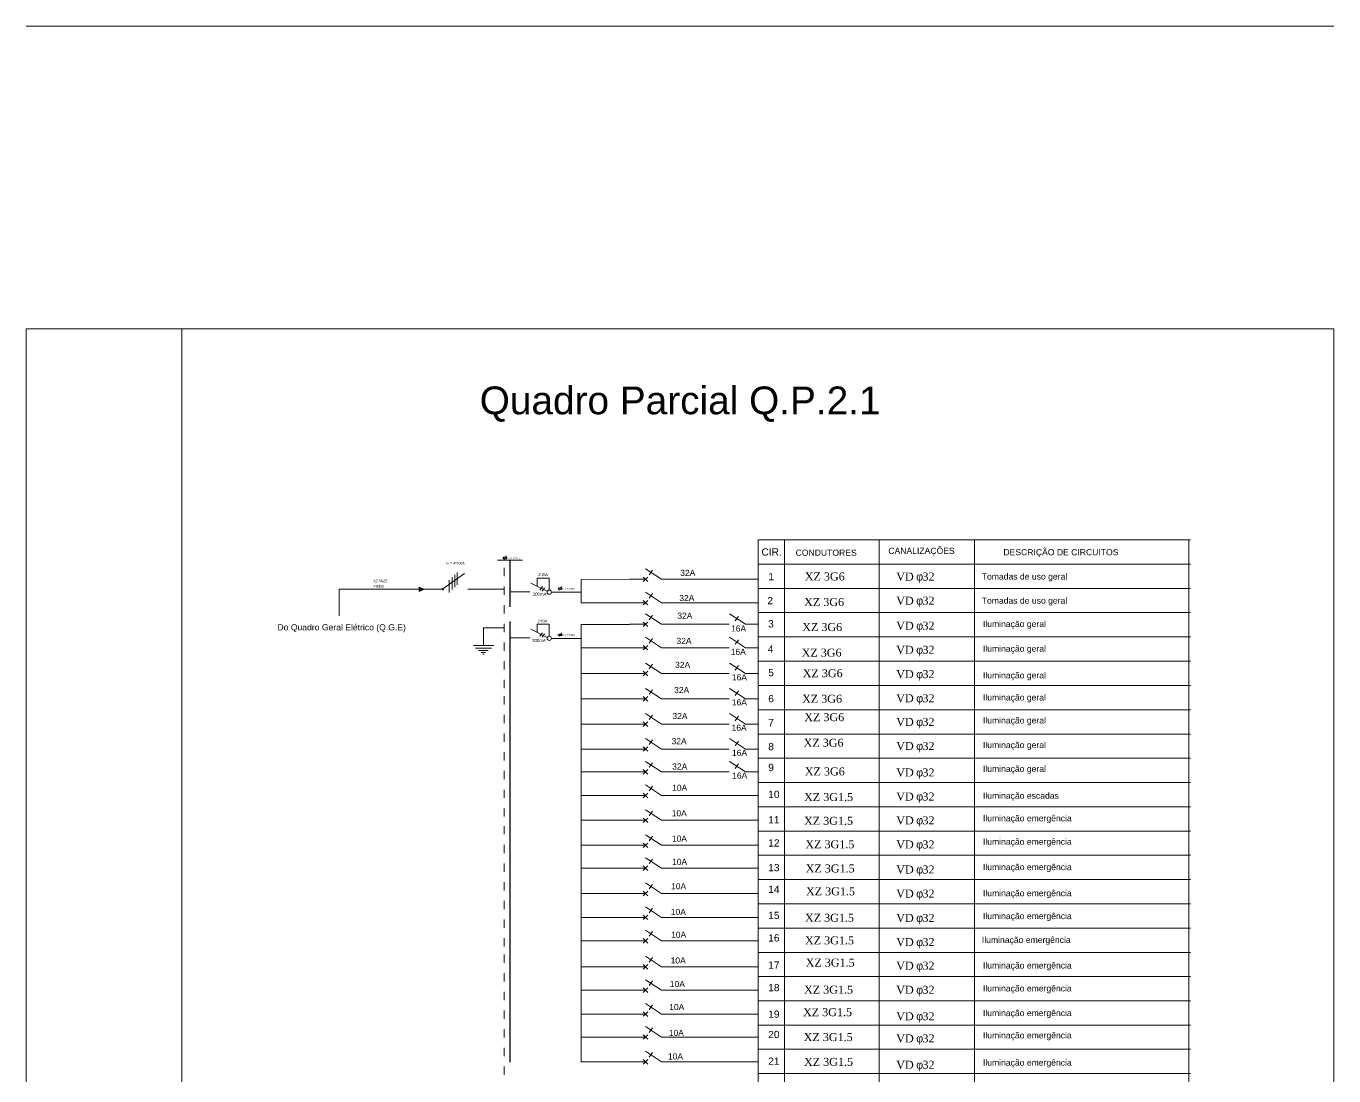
# Model space of a CAD drawing. Extents: x -17539 to 1421, y -3169 to 802964.
# Drawn here: x 628 to 649, y 330.45 to 347.31 of the extents above; entities that cross this region are included whole.
import ezdxf
from ezdxf.enums import TextEntityAlignment as Align

# ---------------------------------------------------------------- set-up
doc = ezdxf.new("R2010")
doc.units = 0
doc.header["$LTSCALE"] = 25
doc.header["$MEASUREMENT"] = 0
doc.linetypes.add('TRACO_PONTO', pattern=[500, 300, -100, 0.1, -99.9])
doc.layers.get('0').update_dxf_attribs({"lineweight": 9})
doc.styles.add('MtXpl_Symbol', font='symbol.ttf')
doc.styles.add('MtXpl_Times_New_Roma', font='times.ttf')
doc.styles.add('ROMANS', font='arial.ttf')
doc.styles.get("Standard").update_dxf_attribs({"font": 'arial.ttf'})

msp = doc.modelspace()

# ---------------------------------------------------------------- hatches: boundary and pattern name
h = msp.add_hatch(color=256)
h.dxf.hatch_style = 1
h.paths.add_polyline_path([(634.311, 338.303), (634.311, 338.231), (634.396, 338.269)])

# ---------------------------------------------------------------- linework, layer by layer
for p, q in [((628.002, 347.309), (649.002, 347.309)), ((628.002, 342.447), (628.002, 312.747)), ((628.002, 342.447), (649.002, 342.447)), ((630.502, 342.447), (630.502, 312.747)), ((649.002, 342.447), (649.002, 312.747)), ((639.759, 339.061), (639.76, 336.722)), ((639.76, 339.061), (646.701, 339.061)), ((640.179, 339.063), (640.179, 336.722)), ((641.701, 339.051), (641.701, 336.722)), ((643.23, 339.061), (643.23, 336.722)), ((646.675, 339.061), (646.675, 336.722)), ((635.571, 338.732), (635.975, 338.732)), ((635.717, 338.782), (635.669, 338.782)), ((635.669, 338.758), (635.669, 338.782)), ((635.669, 338.758), (635.717, 338.758)), ((635.679, 338.743), (635.71, 338.802)), ((635.717, 338.758), (635.717, 338.782)), ((634.926, 338.538), (634.926, 338.339)), ((635.68, 338.612), (635.68, 338.479)), ((638.207, 338.427), (637.95, 338.596)), ((638.034, 338.538), (638.009, 338.501)), ((638.034, 338.538), (638.06, 338.574)), ((639.76, 338.67), (646.701, 338.67)), ((639.98, 338.67), (646.701, 338.67)), ((634.696, 338.274), (635.04, 338.519)), ((634.795, 338.414), (634.795, 338.216)), ((634.842, 338.464), (634.842, 338.265)), ((634.886, 338.501), (634.886, 338.302)), ((635.68, 338.312), (635.68, 338.179)), ((636.371, 338.235), (636.107, 338.366)), ((636.21, 338.315), (636.21, 338.447)), ((636.21, 338.447), (636.401, 338.447)), ((636.401, 338.447), (636.401, 338.254)), ((636.913, 338.426), (637.691, 338.427)), ((636.913, 338.426), (636.913, 338.051)), ((637.689, 338.427), (637.946, 338.427)), ((637.946, 338.427), (637.911, 338.463)), ((637.946, 338.427), (637.911, 338.391)), ((637.923, 338.404), (637.923, 338.404)), ((637.923, 338.404), (637.923, 338.404)), ((637.923, 338.404), (637.923, 338.404)), ((637.923, 338.404), (637.923, 338.404)), ((637.946, 338.427), (637.983, 338.463)), ((637.946, 338.427), (637.983, 338.391)), ((638.207, 338.427), (638.451, 338.427)), ((639.76, 338.427), (638.451, 338.427)), ((634.311, 338.269), (633.031, 338.269)), ((633.031, 338.269), (633.031, 337.843)), ((634.311, 338.303), (634.311, 338.231)), ((634.311, 338.303), (634.396, 338.269)), ((634.311, 338.231), (634.396, 338.269)), ((634.552, 338.269), (634.396, 338.269)), ((635.766, 338.224), (636.089, 338.224)), ((636.293, 338.31), (636.252, 338.253)), ((636.326, 338.291), (636.291, 338.238)), ((636.436, 338.22), (636.913, 338.22)), ((636.605, 338.29), (636.557, 338.29)), ((636.557, 338.266), (636.557, 338.29)), ((636.557, 338.266), (636.604, 338.267)), ((636.567, 338.251), (636.598, 338.31)), ((636.604, 338.267), (636.604, 338.291)), ((638.207, 338.051), (637.95, 338.221)), ((638.034, 338.162), (638.009, 338.125)), ((638.034, 338.162), (638.06, 338.199)), ((639.76, 338.281), (646.701, 338.281)), ((635.68, 338.012), (635.68, 337.879)), ((636.913, 338.051), (637.691, 338.051)), ((637.689, 338.051), (637.946, 338.051)), ((637.946, 338.051), (637.911, 338.087)), ((637.946, 338.051), (637.911, 338.016)), ((637.923, 338.028), (637.923, 338.028)), ((637.923, 338.028), (637.923, 338.028)), ((637.923, 338.028), (637.923, 338.028)), ((637.923, 338.028), (637.923, 338.028)), ((637.946, 338.051), (637.983, 338.087)), ((637.946, 338.051), (637.983, 338.015)), ((638.207, 338.051), (638.451, 338.051)), ((639.76, 338.051), (638.451, 338.051)), ((639.76, 337.892), (646.701, 337.892)), ((635.68, 337.712), (635.68, 337.579)), ((636.21, 337.574), (636.21, 337.706)), ((636.21, 337.706), (636.401, 337.706)), ((636.401, 337.706), (636.401, 337.514)), ((636.913, 337.703), (637.691, 337.703)), ((636.913, 337.703), (636.913, 330.676)), ((637.689, 337.704), (637.946, 337.704)), ((637.946, 337.704), (637.911, 337.74)), ((637.946, 337.704), (637.911, 337.668)), ((637.946, 337.704), (637.983, 337.74)), ((637.946, 337.704), (637.983, 337.668)), ((638.207, 337.704), (637.95, 337.873)), ((638.034, 337.814), (638.009, 337.778)), ((638.034, 337.814), (638.06, 337.851)), ((638.207, 337.704), (638.451, 337.704)), ((639.293, 337.704), (638.451, 337.704)), ((639.554, 337.704), (639.297, 337.873)), ((639.414, 337.795), (639.388, 337.758)), ((639.414, 337.795), (639.44, 337.832)), ((639.554, 337.704), (639.762, 337.704)), ((635.348, 337.362), (635.348, 337.646)), ((635.68, 337.646), (635.348, 337.646)), ((635.768, 337.488), (636.089, 337.488)), ((636.371, 337.494), (636.107, 337.625)), ((636.293, 337.569), (636.252, 337.512)), ((636.326, 337.55), (636.291, 337.497)), ((636.436, 337.479), (636.913, 337.479)), ((636.605, 337.547), (636.557, 337.547)), ((636.557, 337.523), (636.557, 337.547)), ((636.557, 337.523), (636.604, 337.523)), ((636.567, 337.508), (636.598, 337.567)), ((636.604, 337.523), (636.604, 337.547)), ((637.923, 337.68), (637.923, 337.68)), ((637.923, 337.68), (637.923, 337.68)), ((637.923, 337.68), (637.923, 337.68)), ((637.923, 337.68), (637.923, 337.68)), ((638.207, 337.328), (637.95, 337.497)), ((638.034, 337.439), (638.06, 337.476)), ((639.554, 337.328), (639.297, 337.497)), ((639.76, 337.502), (646.702, 337.502)), ((635.184, 337.362), (635.512, 337.362)), ((635.219, 337.319), (635.475, 337.319)), ((635.267, 337.284), (635.424, 337.284)), ((635.68, 337.412), (635.68, 337.279)), ((636.913, 337.328), (637.946, 337.328)), ((637.946, 337.328), (637.911, 337.364)), ((637.946, 337.328), (637.911, 337.292)), ((637.923, 337.305), (637.923, 337.305)), ((637.923, 337.305), (637.923, 337.305)), ((637.923, 337.305), (637.923, 337.305)), ((637.923, 337.305), (637.923, 337.305)), ((637.946, 337.328), (637.983, 337.364)), ((637.946, 337.328), (637.983, 337.292)), ((638.034, 337.439), (638.009, 337.402)), ((638.207, 337.328), (638.451, 337.328)), ((639.293, 337.328), (638.451, 337.328)), ((639.414, 337.419), (639.388, 337.383)), ((639.414, 337.419), (639.44, 337.456)), ((639.554, 337.328), (639.76, 337.328)), ((635.31, 337.254), (635.381, 337.254)), ((635.335, 337.226), (635.359, 337.226)), ((635.68, 337.112), (635.68, 336.979)), ((638.207, 336.914), (637.95, 337.083)), ((638.034, 337.025), (638.06, 337.062)), ((639.554, 336.914), (639.297, 337.083)), ((639.76, 337.111), (646.701, 337.111)), ((636.913, 336.913), (637.691, 336.914)), ((637.689, 336.914), (637.946, 336.914)), ((637.946, 336.914), (637.911, 336.95)), ((637.946, 336.914), (637.911, 336.878)), ((637.923, 336.891), (637.923, 336.891)), ((637.923, 336.891), (637.923, 336.891)), ((637.923, 336.891), (637.923, 336.891)), ((637.923, 336.891), (637.923, 336.891)), ((637.946, 336.914), (637.983, 336.95)), ((637.946, 336.914), (637.983, 336.878)), ((638.034, 337.025), (638.009, 336.988)), ((638.207, 336.914), (638.451, 336.914)), ((639.293, 336.914), (638.451, 336.914)), ((639.414, 337.005), (639.388, 336.968)), ((639.414, 337.005), (639.44, 337.042)), ((639.554, 336.914), (639.759, 336.914)), ((635.68, 336.812), (635.68, 336.679)), ((638.207, 336.507), (637.95, 336.676)), ((638.034, 336.617), (638.06, 336.654)), ((639.554, 336.507), (639.297, 336.676)), ((639.414, 336.598), (639.44, 336.634)), ((639.76, 336.722), (639.759, 336.332)), ((639.76, 336.722), (646.701, 336.722)), ((640.179, 336.722), (640.179, 336.314)), ((641.701, 336.722), (641.701, 336.332)), ((643.23, 336.722), (643.23, 336.332)), ((646.675, 336.722), (646.675, 336.332)), ((635.68, 336.549), (635.68, 336.417)), ((636.913, 336.506), (637.691, 336.506)), ((637.689, 336.507), (637.946, 336.507)), ((637.946, 336.507), (637.911, 336.543)), ((637.946, 336.507), (637.911, 336.471)), ((637.923, 336.483), (637.923, 336.483)), ((637.923, 336.483), (637.923, 336.483)), ((637.923, 336.483), (637.923, 336.483)), ((637.923, 336.483), (637.923, 336.483)), ((637.946, 336.507), (637.983, 336.543)), ((637.946, 336.507), (637.983, 336.47)), ((638.034, 336.617), (638.009, 336.581)), ((638.207, 336.507), (638.451, 336.507)), ((639.293, 336.507), (638.451, 336.507)), ((639.414, 336.598), (639.388, 336.561)), ((639.554, 336.507), (639.76, 336.507)), ((635.68, 336.249), (635.68, 336.117)), ((638.207, 336.101), (637.95, 336.27)), ((638.034, 336.211), (638.009, 336.175)), ((638.034, 336.211), (638.06, 336.248)), ((639.554, 336.101), (639.297, 336.27)), ((639.414, 336.192), (639.44, 336.228)), ((639.759, 336.332), (639.759, 335.943)), ((639.76, 336.332), (646.702, 336.332)), ((640.179, 336.332), (640.179, 335.924)), ((641.701, 336.332), (641.701, 335.943)), ((643.23, 336.332), (643.23, 335.943)), ((646.675, 336.332), (646.675, 335.943)), ((636.913, 336.1), (637.691, 336.1)), ((637.689, 336.101), (637.946, 336.101)), ((637.946, 336.101), (637.911, 336.137)), ((637.946, 336.101), (637.911, 336.065)), ((637.923, 336.077), (637.923, 336.077)), ((637.923, 336.077), (637.923, 336.077)), ((637.923, 336.077), (637.923, 336.077)), ((637.923, 336.077), (637.923, 336.077)), ((637.946, 336.101), (637.983, 336.137)), ((637.946, 336.101), (637.983, 336.064)), ((638.207, 336.101), (638.451, 336.101)), ((639.293, 336.101), (638.451, 336.101)), ((639.414, 336.192), (639.388, 336.155)), ((639.554, 336.101), (639.759, 336.101)), ((635.68, 335.949), (635.68, 335.817)), ((638.207, 335.702), (637.95, 335.871)), ((638.034, 335.813), (638.009, 335.776)), ((638.034, 335.813), (638.06, 335.849)), ((639.554, 335.702), (639.297, 335.871)), ((639.414, 335.793), (639.388, 335.756)), ((639.414, 335.793), (639.44, 335.83)), ((639.759, 335.943), (646.702, 335.943)), ((639.759, 335.943), (639.759, 335.553)), ((640.179, 335.943), (640.179, 335.535)), ((641.701, 335.943), (641.701, 335.553)), ((643.23, 335.943), (643.23, 335.553)), ((646.675, 335.943), (646.675, 335.553)), ((635.68, 335.649), (635.68, 335.517)), ((636.913, 335.701), (637.691, 335.702)), ((637.689, 335.702), (637.946, 335.702)), ((637.946, 335.702), (637.911, 335.738)), ((637.946, 335.702), (637.911, 335.666)), ((637.923, 335.679), (637.923, 335.679)), ((637.923, 335.679), (637.923, 335.679)), ((637.923, 335.679), (637.923, 335.679)), ((637.923, 335.679), (637.923, 335.679)), ((637.946, 335.702), (637.983, 335.738)), ((637.946, 335.702), (637.983, 335.666)), ((638.207, 335.702), (638.451, 335.702)), ((639.293, 335.702), (638.451, 335.702)), ((639.554, 335.702), (639.759, 335.702)), ((638.207, 335.335), (637.95, 335.504)), ((638.034, 335.445), (638.009, 335.409)), ((638.034, 335.445), (638.06, 335.482)), ((639.554, 335.335), (639.297, 335.504)), ((639.414, 335.426), (639.388, 335.389)), ((639.414, 335.426), (639.44, 335.462)), ((639.759, 335.553), (646.702, 335.553)), ((639.759, 335.553), (639.759, 335.164)), ((640.179, 335.553), (640.179, 335.145)), ((641.701, 335.553), (641.701, 335.164)), ((643.23, 335.553), (643.23, 335.164)), ((646.675, 335.553), (646.675, 335.164)), ((635.68, 335.349), (635.68, 335.217)), ((636.913, 335.334), (637.691, 335.334)), ((637.689, 335.335), (637.946, 335.335)), ((637.946, 335.335), (637.911, 335.371)), ((637.946, 335.335), (637.911, 335.299)), ((637.923, 335.311), (637.923, 335.311)), ((637.923, 335.311), (637.923, 335.311)), ((637.923, 335.311), (637.923, 335.311)), ((637.923, 335.311), (637.923, 335.311)), ((637.946, 335.335), (637.983, 335.371)), ((637.946, 335.335), (637.983, 335.298)), ((638.207, 335.335), (638.451, 335.335)), ((639.293, 335.335), (638.451, 335.335)), ((639.554, 335.335), (639.758, 335.335)), ((639.759, 335.164), (646.701, 335.164)), ((639.759, 335.164), (639.759, 334.774)), ((640.179, 335.164), (640.179, 334.756)), ((641.701, 335.164), (641.701, 334.774)), ((643.23, 335.164), (643.23, 334.774)), ((646.675, 335.164), (646.675, 334.774)), ((635.68, 335.049), (635.68, 334.917)), ((636.913, 334.955), (637.691, 334.955)), ((637.689, 334.956), (637.946, 334.956)), ((637.946, 334.956), (637.911, 334.992)), ((637.946, 334.956), (637.911, 334.92)), ((637.946, 334.956), (637.983, 334.992)), ((637.946, 334.956), (637.983, 334.92)), ((638.207, 334.956), (637.95, 335.125)), ((638.034, 335.067), (638.009, 335.03)), ((638.034, 335.067), (638.06, 335.103)), ((638.207, 334.956), (638.451, 334.956)), ((639.761, 334.956), (638.451, 334.956)), ((635.68, 334.749), (635.68, 334.617)), ((637.923, 334.932), (637.923, 334.932)), ((637.923, 334.932), (637.923, 334.932)), ((637.923, 334.932), (637.923, 334.932)), ((637.923, 334.932), (637.923, 334.932)), ((639.759, 334.774), (646.701, 334.774)), ((639.759, 334.774), (639.759, 334.385)), ((640.179, 334.774), (640.179, 334.367)), ((641.701, 334.774), (641.701, 334.385)), ((643.23, 334.774), (643.23, 334.385)), ((646.675, 334.774), (646.675, 334.385)), ((636.913, 334.557), (637.691, 334.557)), ((637.689, 334.557), (637.946, 334.557)), ((637.946, 334.557), (637.911, 334.593)), ((637.946, 334.557), (637.911, 334.521)), ((637.923, 334.534), (637.923, 334.534)), ((637.923, 334.534), (637.923, 334.534)), ((637.923, 334.534), (637.923, 334.534)), ((637.923, 334.534), (637.923, 334.534)), ((637.946, 334.557), (637.983, 334.593)), ((637.946, 334.557), (637.983, 334.521)), ((638.207, 334.557), (637.95, 334.727)), ((638.034, 334.668), (638.009, 334.631)), ((638.034, 334.668), (638.06, 334.705)), ((638.207, 334.557), (638.451, 334.557)), ((639.761, 334.557), (638.451, 334.557)), ((635.68, 334.465), (635.68, 334.332)), ((638.207, 334.156), (637.95, 334.325)), ((639.759, 334.385), (646.701, 334.385)), ((639.759, 334.385), (639.759, 333.995)), ((640.179, 334.385), (640.179, 333.977)), ((641.701, 334.385), (641.701, 333.995)), ((643.23, 334.385), (643.23, 333.995)), ((646.675, 334.385), (646.675, 333.995)), ((635.68, 334.165), (635.68, 334.032)), ((636.913, 334.156), (637.691, 334.156)), ((637.689, 334.156), (637.946, 334.156)), ((637.946, 334.156), (637.911, 334.192)), ((637.946, 334.156), (637.911, 334.12)), ((637.923, 334.133), (637.923, 334.133)), ((637.923, 334.133), (637.923, 334.133)), ((637.923, 334.133), (637.923, 334.133)), ((637.923, 334.133), (637.923, 334.133)), ((637.946, 334.156), (637.983, 334.192)), ((637.946, 334.156), (637.983, 334.12)), ((638.034, 334.267), (638.009, 334.23)), ((638.034, 334.267), (638.06, 334.304)), ((638.207, 334.156), (638.451, 334.156)), ((639.761, 334.156), (638.451, 334.156)), ((638.207, 333.788), (637.95, 333.957)), ((638.034, 333.898), (638.06, 333.935)), ((639.759, 333.995), (646.701, 333.995)), ((639.759, 333.995), (639.759, 333.606)), ((640.179, 333.995), (640.179, 333.588)), ((641.701, 333.995), (641.701, 333.606)), ((643.23, 333.995), (643.23, 333.606)), ((646.675, 333.995), (646.675, 333.606)), ((635.68, 333.865), (635.68, 333.732)), ((636.913, 333.787), (637.691, 333.787)), ((637.689, 333.788), (637.946, 333.788)), ((637.946, 333.788), (637.911, 333.824)), ((637.946, 333.788), (637.911, 333.752)), ((637.923, 333.764), (637.923, 333.764)), ((637.923, 333.764), (637.923, 333.764)), ((637.923, 333.764), (637.923, 333.764)), ((637.923, 333.764), (637.923, 333.764)), ((637.946, 333.788), (637.983, 333.824)), ((637.946, 333.788), (637.983, 333.751)), ((638.034, 333.898), (638.009, 333.862)), ((638.207, 333.788), (638.451, 333.788)), ((639.761, 333.788), (638.451, 333.788)), ((635.68, 333.565), (635.68, 333.432)), ((638.207, 333.382), (637.95, 333.551)), ((638.034, 333.492), (638.009, 333.456)), ((638.034, 333.492), (638.06, 333.529)), ((639.759, 333.606), (646.701, 333.606)), ((639.759, 333.606), (639.759, 333.216)), ((640.179, 333.606), (640.179, 333.198)), ((641.701, 333.606), (641.701, 333.216)), ((643.23, 333.606), (643.23, 333.216)), ((646.675, 333.606), (646.675, 333.216)), ((636.913, 333.381), (637.691, 333.381)), ((637.689, 333.382), (637.946, 333.382)), ((637.946, 333.382), (637.911, 333.418)), ((637.946, 333.382), (637.911, 333.346)), ((637.923, 333.358), (637.923, 333.358)), ((637.923, 333.358), (637.923, 333.358)), ((637.923, 333.358), (637.923, 333.358)), ((637.923, 333.358), (637.923, 333.358)), ((637.946, 333.382), (637.983, 333.418)), ((637.946, 333.382), (637.983, 333.345)), ((638.207, 333.382), (638.451, 333.382)), ((639.761, 333.382), (638.451, 333.382)), ((635.68, 333.265), (635.68, 333.132)), ((638.207, 332.998), (637.95, 333.167)), ((638.034, 333.109), (638.009, 333.072)), ((638.034, 333.109), (638.06, 333.145)), ((639.759, 333.216), (646.701, 333.216)), ((639.759, 333.216), (639.759, 332.827)), ((640.179, 333.216), (640.179, 332.809)), ((641.701, 333.216), (641.701, 332.827)), ((643.23, 333.216), (643.23, 332.827)), ((646.675, 333.216), (646.675, 332.827)), ((635.68, 332.965), (635.68, 332.832)), ((636.913, 332.997), (637.691, 332.998)), ((637.689, 332.998), (637.946, 332.998)), ((637.946, 332.998), (637.911, 333.034)), ((637.946, 332.998), (637.911, 332.962)), ((637.923, 332.975), (637.923, 332.975)), ((637.923, 332.975), (637.923, 332.975)), ((637.923, 332.975), (637.923, 332.975)), ((637.923, 332.975), (637.923, 332.975)), ((637.946, 332.998), (637.983, 333.034)), ((637.946, 332.998), (637.983, 332.962)), ((638.207, 332.998), (638.451, 332.998)), ((639.761, 332.998), (638.451, 332.998)), ((635.68, 332.665), (635.68, 332.532)), ((637.946, 332.622), (637.911, 332.658)), ((637.946, 332.622), (637.983, 332.658)), ((638.207, 332.622), (637.95, 332.791)), ((638.034, 332.733), (638.009, 332.696)), ((638.034, 332.733), (638.06, 332.769)), ((639.759, 332.827), (646.701, 332.827)), ((639.759, 332.827), (639.759, 332.437)), ((640.179, 332.827), (640.179, 332.419)), ((641.701, 332.827), (641.701, 332.437)), ((643.23, 332.827), (643.23, 332.437)), ((646.675, 332.827), (646.675, 332.437)), ((636.913, 332.621), (637.691, 332.622)), ((637.689, 332.622), (637.946, 332.622)), ((637.946, 332.622), (637.911, 332.586)), ((637.923, 332.599), (637.923, 332.599)), ((637.923, 332.599), (637.923, 332.599)), ((637.923, 332.599), (637.923, 332.599)), ((637.923, 332.599), (637.923, 332.599)), ((637.946, 332.622), (637.983, 332.586)), ((638.207, 332.622), (638.451, 332.622)), ((639.761, 332.622), (638.451, 332.622)), ((639.759, 332.437), (646.701, 332.437)), ((639.759, 332.437), (639.759, 332.048)), ((640.179, 332.437), (640.179, 332.03)), ((641.701, 332.437), (641.701, 332.048)), ((643.23, 332.437), (643.23, 332.048)), ((646.675, 332.437), (646.675, 332.048)), ((635.68, 332.402), (635.68, 332.27)), ((637.946, 332.205), (637.911, 332.241)), ((637.946, 332.205), (637.983, 332.241)), ((638.207, 332.205), (637.95, 332.374)), ((638.034, 332.316), (638.009, 332.279)), ((638.034, 332.316), (638.06, 332.353)), ((635.68, 332.102), (635.68, 331.97)), ((636.913, 332.204), (637.691, 332.205)), ((637.689, 332.205), (637.946, 332.205)), ((637.946, 332.205), (637.911, 332.169)), ((637.923, 332.182), (637.923, 332.182)), ((637.923, 332.182), (637.923, 332.182)), ((637.923, 332.182), (637.923, 332.182)), ((637.923, 332.182), (637.923, 332.182)), ((637.946, 332.205), (637.983, 332.169)), ((638.207, 332.205), (638.451, 332.205)), ((639.761, 332.205), (638.451, 332.205)), ((639.759, 332.048), (646.701, 332.048)), ((639.759, 332.048), (639.759, 331.658)), ((640.179, 332.048), (640.179, 331.64)), ((641.701, 332.048), (641.701, 331.658)), ((643.23, 332.048), (643.23, 331.658)), ((646.675, 332.048), (646.675, 331.658)), ((635.68, 331.802), (635.68, 331.67)), ((636.913, 331.828), (637.691, 331.829)), ((637.689, 331.829), (637.946, 331.829)), ((637.946, 331.829), (637.911, 331.865)), ((637.946, 331.829), (637.911, 331.793)), ((637.923, 331.806), (637.923, 331.806)), ((637.923, 331.806), (637.923, 331.806)), ((637.923, 331.806), (637.923, 331.806)), ((637.923, 331.806), (637.923, 331.806)), ((637.946, 331.829), (637.983, 331.865)), ((637.946, 331.829), (637.983, 331.793)), ((638.207, 331.829), (637.95, 331.998)), ((638.034, 331.94), (638.009, 331.903)), ((638.034, 331.94), (638.06, 331.977)), ((638.207, 331.829), (638.451, 331.829)), ((639.761, 331.829), (638.451, 331.829)), ((638.207, 331.446), (637.95, 331.615)), ((638.034, 331.556), (638.06, 331.593)), ((639.759, 331.658), (646.701, 331.658)), ((639.759, 331.658), (639.759, 331.269)), ((640.179, 331.658), (640.179, 331.251)), ((641.701, 331.658), (641.701, 331.269)), ((643.23, 331.658), (643.23, 331.269)), ((646.675, 331.658), (646.675, 331.269)), ((635.68, 331.502), (635.68, 331.37)), ((636.913, 331.445), (637.691, 331.445)), ((637.689, 331.446), (637.946, 331.446)), ((637.946, 331.446), (637.911, 331.482)), ((637.946, 331.446), (637.911, 331.41)), ((637.923, 331.422), (637.923, 331.422)), ((637.923, 331.422), (637.923, 331.422)), ((637.923, 331.422), (637.923, 331.422)), ((637.923, 331.422), (637.923, 331.422)), ((637.946, 331.446), (637.983, 331.482)), ((637.946, 331.446), (637.983, 331.409)), ((638.034, 331.556), (638.009, 331.52)), ((638.207, 331.446), (638.451, 331.446)), ((639.761, 331.446), (638.451, 331.446)), ((635.68, 331.202), (635.68, 331.07)), ((638.207, 331.077), (637.95, 331.246)), ((638.034, 331.188), (638.009, 331.151)), ((638.034, 331.188), (638.06, 331.225)), ((639.759, 331.269), (646.702, 331.269)), ((639.759, 331.269), (639.759, 330.88)), ((640.179, 331.269), (640.179, 330.861)), ((641.701, 331.269), (641.701, 330.88)), ((643.23, 331.269), (643.23, 330.88)), ((646.675, 331.269), (646.675, 330.88)), ((636.913, 331.076), (637.691, 331.077)), ((637.689, 331.077), (637.946, 331.077)), ((637.946, 331.077), (637.911, 331.113)), ((637.946, 331.077), (637.911, 331.041)), ((637.923, 331.054), (637.923, 331.054)), ((637.923, 331.054), (637.923, 331.054)), ((637.923, 331.054), (637.923, 331.054)), ((637.923, 331.054), (637.923, 331.054)), ((637.946, 331.077), (637.983, 331.113)), ((637.946, 331.077), (637.983, 331.041)), ((638.207, 331.077), (638.451, 331.077)), ((639.761, 331.077), (638.451, 331.077)), ((635.68, 330.902), (635.68, 330.77)), ((638.207, 330.679), (637.95, 330.848)), ((638.034, 330.789), (638.009, 330.753)), ((638.034, 330.789), (638.06, 330.826)), ((639.759, 330.88), (646.702, 330.88)), ((639.759, 330.88), (639.759, 330.49)), ((640.179, 330.88), (640.179, 330.472)), ((641.701, 330.88), (641.701, 330.49)), ((643.23, 330.88), (643.23, 330.49)), ((646.675, 330.88), (646.675, 330.49)), ((635.68, 330.602), (635.68, 330.47)), ((636.913, 330.678), (637.691, 330.678)), ((637.689, 330.679), (637.946, 330.679)), ((637.946, 330.679), (637.911, 330.715)), ((637.946, 330.679), (637.911, 330.643)), ((637.923, 330.655), (637.923, 330.655)), ((637.923, 330.655), (637.923, 330.655)), ((637.923, 330.655), (637.923, 330.655)), ((637.923, 330.655), (637.923, 330.655)), ((637.946, 330.679), (637.983, 330.715)), ((637.946, 330.679), (637.983, 330.642)), ((638.207, 330.679), (638.451, 330.679)), ((639.761, 330.679), (638.451, 330.679)), ((639.759, 330.49), (646.702, 330.49)), ((639.759, 330.49), (639.759, 330.101)), ((640.179, 330.49), (640.179, 330.082)), ((641.701, 330.49), (641.701, 330.101)), ((643.23, 330.49), (643.23, 330.101)), ((646.675, 330.49), (646.675, 330.101))]:
    msp.add_line(p, q)
at = {"lineweight": 30}
for p, q in [((635.768, 338.732), (635.768, 337.983)), ((635.768, 337.751), (635.768, 330.676))]:
    msp.add_line(p, q, dxfattribs=at)
at = {"linetype": 'TRACO_PONTO'}
for p, q in [((634.694, 338.269), (634.552, 338.269)), ((635.093, 338.269), (635.678, 338.269))]:
    msp.add_line(p, q, dxfattribs=at)
for centre, radius in [((634.693, 338.27), 0.0104), ((636.402, 338.22), 0.0342), ((636.402, 337.479), 0.0342)]:
    msp.add_circle(centre, radius)

# ---------------------------------------------------------------- texts
for s, height, style, p in [('CANALIZAÇÕES', 0.09875, 'ROMANS', (641.848, 338.835)), ('CIR.', 0.1168, 'ROMANS', (639.81, 338.808)), ('CONDUTORES', 0.0988, 'ROMANS', (640.359, 338.805)), ('DESCRIÇÃO DE CIRCUITOS', 0.09875, 'ROMANS', (643.696, 338.813)), ('In = 4*100A ', 0.04037, 'ROMANS', (634.75, 338.665)), ('2*25A', 0.0404, 'ROMANS', (636.226, 338.481)), ('32A', 0.0974, 'ROMANS', (638.506, 338.482)), ('1', 0.117, 'ROMANS', (639.921, 338.412)), ('XZ 3G6', 0.1285, 'MtXpl_Times_New_Roma', (640.506, 338.409)), ('VD ', 0.1285, 'MtXpl_Times_New_Roma', (641.975, 338.407)), ('32', 0.1285, 'MtXpl_Times_New_Roma', (642.395, 338.407)), ('Tomadas de uso geral', 0.09875, 'ROMANS', (643.348, 338.423)), (' VDϕ50', 0.0404, 'ROMANS', (633.561, 338.297)), (' XZ 5G25', 0.0404, 'ROMANS', (633.561, 338.38)), ('f', 0.129, 'MtXpl_Symbol', (642.296, 338.407)), ('32A', 0.0974, 'ROMANS', (638.491, 338.078)), ('2', 0.117, 'ROMANS', (639.905, 338.026)), ('XZ 3G6', 0.1285, 'MtXpl_Times_New_Roma', (640.496, 337.998)), ('VD ', 0.1285, 'MtXpl_Times_New_Roma', (641.975, 338.02)), ('f', 0.129, 'MtXpl_Symbol', (642.296, 338.02)), ('32', 0.1285, 'MtXpl_Times_New_Roma', (642.395, 338.02)), ('Tomadas de uso geral', 0.09875, 'ROMANS', (643.348, 338.036)), ('32A', 0.0974, 'ROMANS', (638.459, 337.793)), ('Do Quadro Geral Elétrico (Q.G.E)', 0.09875, 'ROMANS', (632.038, 337.607)), ('2*63A', 0.0404, 'ROMANS', (636.216, 337.737)), ('16A', 0.0974, 'ROMANS', (639.322, 337.589)), ('3', 0.117, 'ROMANS', (639.917, 337.654)), ('XZ 3G6', 0.1285, 'MtXpl_Times_New_Roma', (640.465, 337.596)), ('VD ', 0.1285, 'MtXpl_Times_New_Roma', (641.975, 337.618)), ('f', 0.129, 'MtXpl_Symbol', (642.296, 337.618)), ('32', 0.1285, 'MtXpl_Times_New_Roma', (642.395, 337.618)), ('Iluminação geral', 0.09875, 'ROMANS', (643.367, 337.661)), ('32A', 0.0974, 'ROMANS', (638.445, 337.389)), ('16A', 0.0974, 'ROMANS', (639.317, 337.214)), ('4', 0.117, 'ROMANS', (639.911, 337.248)), ('XZ 3G6', 0.1285, 'MtXpl_Times_New_Roma', (640.455, 337.185)), ('VD ', 0.1285, 'MtXpl_Times_New_Roma', (641.975, 337.231)), ('f', 0.129, 'MtXpl_Symbol', (642.296, 337.231)), ('32', 0.1285, 'MtXpl_Times_New_Roma', (642.395, 337.231)), ('Iluminação geral', 0.09875, 'ROMANS', (643.367, 337.265)), ('32A', 0.0974, 'ROMANS', (638.423, 337.004)), ('16A', 0.0974, 'ROMANS', (639.335, 336.805)), ('5', 0.117, 'ROMANS', (639.919, 336.871)), ('XZ 3G6', 0.1285, 'MtXpl_Times_New_Roma', (640.473, 336.855)), ('VD ', 0.1285, 'MtXpl_Times_New_Roma', (641.975, 336.84)), ('f', 0.129, 'MtXpl_Symbol', (642.296, 336.84)), ('32', 0.1285, 'MtXpl_Times_New_Roma', (642.395, 336.84)), ('Iluminação geral', 0.09875, 'ROMANS', (643.367, 336.836)), ('32A', 0.0974, 'ROMANS', (638.408, 336.6)), ('16A', 0.0974, 'ROMANS', (639.335, 336.403)), ('6', 0.117, 'ROMANS', (639.919, 336.451)), ('XZ 3G6', 0.1285, 'MtXpl_Times_New_Roma', (640.463, 336.445)), ('VD ', 0.1285, 'MtXpl_Times_New_Roma', (641.975, 336.453)), ('f', 0.129, 'MtXpl_Symbol', (642.296, 336.453)), ('32', 0.1285, 'MtXpl_Times_New_Roma', (642.395, 336.453)), ('Iluminação geral', 0.09875, 'ROMANS', (643.367, 336.481)), ('32A', 0.0974, 'ROMANS', (638.381, 336.183)), ('XZ 3G6', 0.1285, 'MtXpl_Times_New_Roma', (640.498, 336.149)), ('Iluminação geral', 0.09875, 'ROMANS', (643.367, 336.112)), ('16A', 0.0974, 'ROMANS', (639.331, 335.995)), ('7', 0.117, 'ROMANS', (639.919, 336.067)), ('VD ', 0.1285, 'MtXpl_Times_New_Roma', (641.975, 336.073)), ('f', 0.129, 'MtXpl_Symbol', (642.296, 336.073)), ('32', 0.1285, 'MtXpl_Times_New_Roma', (642.395, 336.073)), ('32A', 0.0974, 'ROMANS', (638.367, 335.779)), ('8', 0.117, 'ROMANS', (639.919, 335.683)), ('XZ 3G6', 0.1285, 'MtXpl_Times_New_Roma', (640.487, 335.738)), ('VD ', 0.1285, 'MtXpl_Times_New_Roma', (641.975, 335.686)), ('32', 0.1285, 'MtXpl_Times_New_Roma', (642.395, 335.686)), ('Iluminação geral', 0.09875, 'ROMANS', (643.367, 335.717)), ('16A', 0.0974, 'ROMANS', (639.337, 335.592)), ('f', 0.129, 'MtXpl_Symbol', (642.296, 335.686)), ('32A', 0.0974, 'ROMANS', (638.377, 335.372)), ('9', 0.117, 'ROMANS', (639.919, 335.347)), ('XZ 3G6', 0.1285, 'MtXpl_Times_New_Roma', (640.506, 335.278)), ('VD ', 0.1285, 'MtXpl_Times_New_Roma', (641.975, 335.261)), ('32', 0.1285, 'MtXpl_Times_New_Roma', (642.395, 335.261)), ('Iluminação geral', 0.09875, 'ROMANS', (643.367, 335.335)), ('16A', 0.0974, 'ROMANS', (639.34, 335.227)), ('f', 0.129, 'MtXpl_Symbol', (642.296, 335.261)), ('10A', 0.0974, 'ROMANS', (638.376, 335.031)), ('10', 0.1168, 'ROMANS', (639.919, 334.915)), ('XZ 3G1.5', 0.1285, 'MtXpl_Times_New_Roma', (640.495, 334.867)), ('VD ', 0.1285, 'MtXpl_Times_New_Roma', (641.975, 334.875)), ('f', 0.129, 'MtXpl_Symbol', (642.296, 334.875)), ('32', 0.1285, 'MtXpl_Times_New_Roma', (642.395, 334.875)), ('Iluminação escadas', 0.09875, 'ROMANS', (643.367, 334.903)), ('10A', 0.0974, 'ROMANS', (638.369, 334.622)), ('11', 0.1168, 'ROMANS', (639.919, 334.507)), ('XZ 3G1.5', 0.1285, 'MtXpl_Times_New_Roma', (640.494, 334.485)), ('VD ', 0.1285, 'MtXpl_Times_New_Roma', (641.975, 334.492)), ('f', 0.129, 'MtXpl_Symbol', (642.296, 334.492)), ('32', 0.1285, 'MtXpl_Times_New_Roma', (642.395, 334.492)), ('Iluminação emergência', 0.09875, 'ROMANS', (643.367, 334.541)), ('10A', 0.0974, 'ROMANS', (638.372, 334.215)), ('12', 0.1168, 'ROMANS', (639.919, 334.135)), ('XZ 3G1.5', 0.1285, 'MtXpl_Times_New_Roma', (640.515, 334.108)), ('VD ', 0.1285, 'MtXpl_Times_New_Roma', (641.975, 334.105)), ('f', 0.129, 'MtXpl_Symbol', (642.296, 334.105)), ('32', 0.1285, 'MtXpl_Times_New_Roma', (642.395, 334.105)), ('Iluminação emergência', 0.09875, 'ROMANS', (643.367, 334.165)), ('10A', 0.0974, 'ROMANS', (638.375, 333.842)), ('13', 0.1168, 'ROMANS', (639.919, 333.739)), ('XZ 3G1.5', 0.1285, 'MtXpl_Times_New_Roma', (640.52, 333.72)), ('VD ', 0.1285, 'MtXpl_Times_New_Roma', (641.975, 333.703)), ('f', 0.129, 'MtXpl_Symbol', (642.296, 333.703)), ('32', 0.1285, 'MtXpl_Times_New_Roma', (642.395, 333.703)), ('Iluminação emergência', 0.09875, 'ROMANS', (643.367, 333.757)), ('10A', 0.0974, 'ROMANS', (638.359, 333.45)), ('14', 0.1168, 'ROMANS', (639.919, 333.391)), ('XZ 3G1.5', 0.1285, 'MtXpl_Times_New_Roma', (640.525, 333.353)), ('VD ', 0.1285, 'MtXpl_Times_New_Roma', (641.975, 333.316)), ('f', 0.129, 'MtXpl_Symbol', (642.296, 333.316)), ('32', 0.1285, 'MtXpl_Times_New_Roma', (642.395, 333.316)), ('Iluminação emergência', 0.09875, 'ROMANS', (643.367, 333.338)), ('10A', 0.0974, 'ROMANS', (638.355, 333.037)), ('15', 0.1168, 'ROMANS', (639.919, 332.971)), ('Iluminação emergência', 0.09875, 'ROMANS', (643.367, 332.97)), ('XZ 3G1.5', 0.1285, 'MtXpl_Times_New_Roma', (640.509, 332.928)), ('VD ', 0.1285, 'MtXpl_Times_New_Roma', (641.975, 332.925)), ('f', 0.129, 'MtXpl_Symbol', (642.296, 332.925)), ('32', 0.1285, 'MtXpl_Times_New_Roma', (642.395, 332.925)), ('10A', 0.0974, 'ROMANS', (638.359, 332.671)), ('16', 0.1168, 'ROMANS', (639.919, 332.611)), ('XZ 3G1.5', 0.1285, 'MtXpl_Times_New_Roma', (640.509, 332.565)), ('VD ', 0.1285, 'MtXpl_Times_New_Roma', (641.975, 332.538)), ('32', 0.1285, 'MtXpl_Times_New_Roma', (642.395, 332.538)), ('Iluminação emergência', 0.09875, 'ROMANS', (643.35, 332.588)), ('f', 0.129, 'MtXpl_Symbol', (642.296, 332.538)), ('10A', 0.0974, 'ROMANS', (638.352, 332.258)), ('17', 0.1168, 'ROMANS', (639.919, 332.175)), ('XZ 3G1.5', 0.1285, 'MtXpl_Times_New_Roma', (640.52, 332.208)), ('VD ', 0.1285, 'MtXpl_Times_New_Roma', (641.975, 332.158)), ('f', 0.129, 'MtXpl_Symbol', (642.296, 332.158)), ('32', 0.1285, 'MtXpl_Times_New_Roma', (642.395, 332.158)), ('Iluminação emergência', 0.09875, 'ROMANS', (643.367, 332.177)), ('10A', 0.0974, 'ROMANS', (638.339, 331.879)), ('18', 0.1168, 'ROMANS', (639.919, 331.813)), ('XZ 3G1.5', 0.1285, 'MtXpl_Times_New_Roma', (640.494, 331.774)), ('VD ', 0.1285, 'MtXpl_Times_New_Roma', (641.975, 331.771)), ('f', 0.129, 'MtXpl_Symbol', (642.296, 331.771)), ('32', 0.1285, 'MtXpl_Times_New_Roma', (642.395, 331.771)), ('Iluminação emergência', 0.09875, 'ROMANS', (643.367, 331.809)), ('10A', 0.0974, 'ROMANS', (638.329, 331.509)), ('19', 0.1168, 'ROMANS', (639.919, 331.386)), ('XZ 3G1.5', 0.1285, 'MtXpl_Times_New_Roma', (640.478, 331.412)), ('VD ', 0.1285, 'MtXpl_Times_New_Roma', (641.975, 331.347)), ('f', 0.129, 'MtXpl_Symbol', (642.296, 331.347)), ('32', 0.1285, 'MtXpl_Times_New_Roma', (642.395, 331.347)), ('Iluminação emergência', 0.09875, 'ROMANS', (643.367, 331.413)), ('10A', 0.0974, 'ROMANS', (638.322, 331.095)), ('20', 0.1168, 'ROMANS', (639.919, 331.059)), ('XZ 3G1.5', 0.1285, 'MtXpl_Times_New_Roma', (640.488, 331.012)), ('VD ', 0.1285, 'MtXpl_Times_New_Roma', (641.975, 330.991)), ('f', 0.129, 'MtXpl_Symbol', (642.296, 330.991)), ('32', 0.1285, 'MtXpl_Times_New_Roma', (642.395, 330.991)), ('Iluminação emergência', 0.09875, 'ROMANS', (643.367, 331.055)), ('10A', 0.0974, 'ROMANS', (638.309, 330.716)), ('21', 0.1168, 'ROMANS', (639.919, 330.631)), ('XZ 3G1.5', 0.1285, 'MtXpl_Times_New_Roma', (640.494, 330.614)), ('VD ', 0.1285, 'MtXpl_Times_New_Roma', (641.975, 330.567)), ('f', 0.129, 'MtXpl_Symbol', (642.296, 330.567)), ('32', 0.1285, 'MtXpl_Times_New_Roma', (642.395, 330.567)), ('Iluminação emergência', 0.09875, 'ROMANS', (643.367, 330.618))]:
    msp.add_text(s, height=height, dxfattribs=dict(style=style)).set_placement(p)
at = {"style": 'ROMANS'}
for s, p in [('5      Cu(20X5mm)', (635.788, 338.769)), ('3      Cu(12X2mm)', (636.675, 338.277)), ('3      Cu(12X2mm)', (636.675, 337.534))]:
    msp.add_text(s, height=0.02538, dxfattribs=at).set_placement(p, align=Align.MIDDLE_CENTER)
at = {"insert": (635.286, 341.523), "char_height": 0.44575, "attachment_point": 1}
msp.add_mtext_dynamic_manual_height_columns('Quadro Parcial Q.P.2.1', width=11.85459, gutter_width=2.229, heights=[1.009], dxfattribs=at)
at = {"char_height": 0.0496, "width": 0.08125, "attachment_point": 1}
for insert in [(636.137, 338.213), (636.127, 337.469)]:
    msp.add_mtext('300mA', dxfattribs=dict(at, insert=insert))

doc.saveas('drawing.dxf')
